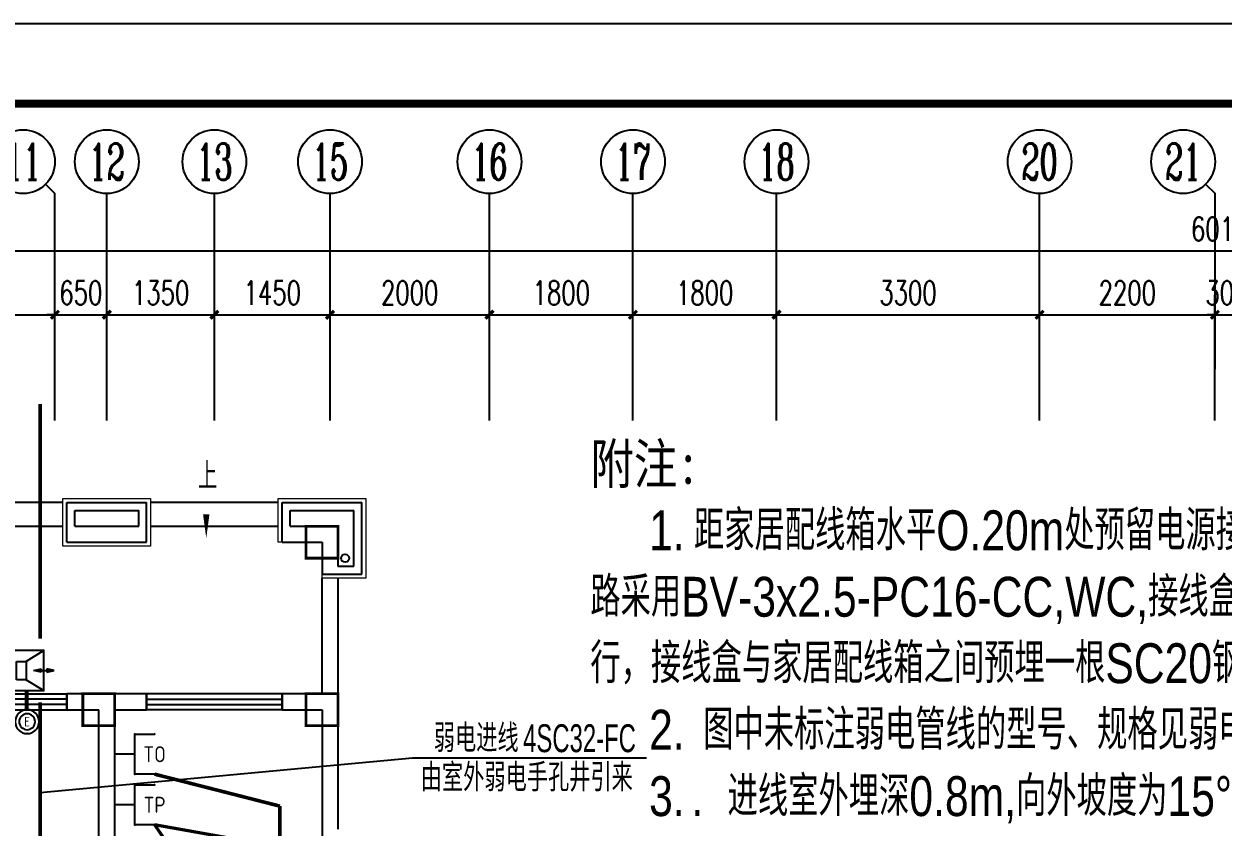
# Model space of a CAD drawing. Extents: x -993182 to -819982, y 169304 to 600104.
# Drawn here: x -880287 to -865248, y 411832 to 421904 of the extents above; entities that cross this region are included whole.
import ezdxf
from ezdxf.enums import TextEntityAlignment as Align

# ---------------------------------------------------------------- set-up
doc = ezdxf.new("R2010")
doc.units = 0
doc.header["$LTSCALE"] = 1000
doc.header["$MEASUREMENT"] = 0
for name, color, linetype in [('AXIS', 3, 'Continuous'), ('AXIS_TEXT', 7, 'Continuous'), ('DIM_SYMB', 3, 'Continuous'), ('EQUIP-安防', 3, 'Continuous'), ('EQUIP-通讯', 3, 'Continuous'), ('PUB_TITLE', 146, 'Continuous'), ('RAIL', 163, 'Continuous'), ('TEL_LEAD', 3, 'Continuous'), ('WALL', 4, 'Continuous'), ('WINDOW', 2, 'Continuous'), ('WIRE-安防', 4, 'Continuous'), ('WIRE-综合布线', 5, 'TG_GCS'), ('WIRE-网络', 6, 'TG_TD'), ('WIRE-通讯', 4, 'TG_TP'), ('面层', 215, 'Continuous')]:
    doc.layers.add(name, color=color, linetype=linetype)
doc.layers.add('投影线', color=150, linetype='Continuous', lineweight=18)
doc.styles.add('_TCH_AXIS', font='COMPLEX', dxfattribs={"bigfont": 'GBCBIG'})
doc.styles.add('_TCH_DIM', font='SIMPLEX', dxfattribs={"bigfont": 'GBCBIG'})
doc.styles.add('_TCH_DIM_T3', font='SIMPLEX', dxfattribs={"width": 0.705882, "bigfont": 'GBCBIG'})
doc.styles.add('_TEL_ATTDEF', font='GBENOR', dxfattribs={"width": 0.8, "height": 3, "bigfont": 'GBCBIG'})
doc.styles.add('_TEL_DIM', font='ICED', dxfattribs={"width": 0.8, "height": 3.5, "bigfont": 'BZHZ'})
doc.styles.add('COMPLEX', font='COMPLEX')
doc.styles.add('TG_LINETYPE', font='ICED', dxfattribs={"width": 0.8, "height": 2, "bigfont": 'BZHZ'})
doc.styles.add('电-ele', font='ICED.shx', dxfattribs={"width": 0.8, "bigfont": 'BZHZ.shx'})
doc.linetypes.add('TG_GCS', pattern='A,1,-0.6,["GCS",TG_LINETYPE,S=0.1,R=0,X=-0.52,Y=-0.1],0', length=1.6)
doc.linetypes.add('TG_TD', pattern='A,1,-0.45,["TD",TG_LINETYPE,S=0.1,R=0,X=-0.38,Y=-0.1],0', length=1.45)
doc.linetypes.add('TG_TP', pattern='A,1,-0.45,["TP",TG_LINETYPE,S=0.1,R=0,X=-0.38,Y=-0.1],0', length=1.45)
doc.dimstyles.new('_TCH_ARCH&&100', dxfattribs={"dimtxt": 297.5, "dimasz": 100, "dimexe": 250, "dimexo": 300, "dimgap": 126.25, "dimtad": 1, "dimdec": 0, "dimzin": 0, "dimdsep": 46, "dimtxsty": '_TCH_DIM_T3', "dimblk": 'ARCHTICK', "dimcen": 0.09, "dimclrt": 7, "dimazin": 2, "dimtfac": 1, "dimtdec": 0, "dimtix": 1, "dimtmove": 2, "dimatfit": 3, "dimfxl": 0, "dimtolj": 1, "dimtzin": 0, "dimarcsym": 0})

# ---------------------------------------------------------------- blocks, each defined once
blk = doc.blocks.new('q1')
at = {"color": 3, "const_width": 35}
for points in [[(-503993, -318718), (-503993, -318318), (-504393, -318318), (-504393, -318718)], [(-506793, -320818), (-506793, -320418), (-507193, -320418), (-507193, -320818)], [(-503993, -320818), (-503993, -320418), (-504393, -320418), (-504393, -320818)]]:
    blk.add_lwpolyline(points, close=True, dxfattribs=at)
blk = doc.blocks.new('$WINLIB2D$00000001')
at = {"color": 0}
for points in [[(-0.5, 0.5), (-0.5, -0.5)], [(-0.5, 0.5), (0.5, 0.5)], [(0.5, -0.5), (0.5, 0.5)], [(0.5, 0.1667), (-0.5, 0.1667)], [(0.5, -0.1667), (-0.5, -0.1667)], [(-0.5, -0.5), (0.5, -0.5)]]:
    blk.add_lwpolyline(points, dxfattribs=at)
blk = doc.blocks.new('$TCHSYS$WIN2D')
for p, q in [((-0.5, 0.5), (0.5, 0.5)), ((-0.5, 0.5), (-0.5, -0.5)), ((0.5, 0.5), (0.5, -0.5)), ((0.5, 0.167), (-0.5, 0.167)), ((0.5, -0.167), (-0.5, -0.167)), ((-0.5, -0.5), (0.5, -0.5))]:
    blk.add_line(p, q)
blk = doc.blocks.new('_AXISO')
blk.add_circle((0, 0), 0.5)
at = {"layer": 'AXIS_TEXT', "style": 'COMPLEX', "width": 1.041667}
blk.add_attdef('A', text='', height=0.56, dxfattribs=at).set_placement((-0.25, -0.28), (0.25, -0.28), align=Align.FIT)
blk = doc.blocks.new('_ArchTick')
at = {"color": 0, "linetype": 'ByBlock', "const_width": 0.4}
blk.add_lwpolyline([(-0.5, -0.5), (0.5, 0.5)], dxfattribs=at)
blk = doc.blocks.new('*D186')
at = {"layer": 'AXIS', "color": 0, "lineweight": -2}
for p, q in [((-256409, -327388), (-256409, -325012)), ((-196309, -327388), (-196309, -325012)), ((-256409, -325262), (-196309, -325262))]:
    blk.add_line(p, q, dxfattribs=at)
at = {"layer": 'Defpoints', "color": 0}
for p in [(-196309, -325262), (-256409, -327688), (-196309, -327688)]:
    blk.add_point(p, dxfattribs=at)
at = {"layer": 'AXIS', "color": 0, "lineweight": -2, "xscale": 100, "yscale": 100, "zscale": 100, "rotation": 180}
blk.add_blockref('_ArchTick', (-256409, -325262), dxfattribs=at)
at = {"layer": 'AXIS', "color": 0, "lineweight": -2, "xscale": 100, "yscale": 100, "zscale": 100}
blk.add_blockref('_ArchTick', (-196309, -325262), dxfattribs=at)
at = {"layer": 'AXIS', "color": 7, "insert": (-226359, -324987), "char_height": 297.5, "attachment_point": 5, "style": '_TCH_DIM_T3'}
blk.add_mtext('\\A1;60100', dxfattribs=at)
blk = doc.blocks.new('*D194')
at = {"layer": 'AXIS', "color": 0, "lineweight": -2}
for p, q in [((-243759, -327388), (-243759, -325812)), ((-241059, -327388), (-241059, -325812)), ((-243759, -326062), (-241059, -326062))]:
    blk.add_line(p, q, dxfattribs=at)
at = {"layer": 'Defpoints', "color": 0}
for p in [(-241059, -326062), (-243759, -327688), (-241059, -327688)]:
    blk.add_point(p, dxfattribs=at)
at = {"layer": 'AXIS', "color": 0, "lineweight": -2, "xscale": 100, "yscale": 100, "zscale": 100, "rotation": 180}
blk.add_blockref('_ArchTick', (-243759, -326062), dxfattribs=at)
at = {"layer": 'AXIS', "color": 0, "lineweight": -2, "xscale": 100, "yscale": 100, "zscale": 100}
blk.add_blockref('_ArchTick', (-241059, -326062), dxfattribs=at)
at = {"layer": 'AXIS', "color": 7, "insert": (-242409, -325787), "char_height": 297.5, "attachment_point": 5, "style": '_TCH_DIM_T3'}
blk.add_mtext('\\A1;2700', dxfattribs=at)
blk = doc.blocks.new('*D195')
at = {"layer": 'AXIS', "color": 0, "lineweight": -2}
for p, q in [((-241059, -327388), (-241059, -325812)), ((-240409, -327388), (-240409, -325812)), ((-241059, -326062), (-241159, -326062)), ((-241059, -326062), (-240409, -326062)), ((-240409, -326062), (-240309, -326062))]:
    blk.add_line(p, q, dxfattribs=at)
at = {"layer": 'Defpoints', "color": 0}
for p in [(-240409, -326062), (-241059, -327688), (-240409, -327688)]:
    blk.add_point(p, dxfattribs=at)
at = {"layer": 'AXIS', "color": 0, "lineweight": -2, "xscale": 100, "yscale": 100, "zscale": 100}
blk.add_blockref('_ArchTick', (-241059, -326062), dxfattribs=at)
at = {"layer": 'AXIS', "color": 0, "lineweight": -2, "xscale": 100, "yscale": 100, "zscale": 100, "rotation": 180}
blk.add_blockref('_ArchTick', (-240409, -326062), dxfattribs=at)
at = {"layer": 'AXIS', "color": 7, "insert": (-240734, -325787), "char_height": 297.5, "attachment_point": 5, "style": '_TCH_DIM_T3'}
blk.add_mtext('\\A1;650', dxfattribs=at)
blk = doc.blocks.new('*D196')
at = {"layer": 'AXIS', "color": 0, "lineweight": -2}
for p, q in [((-240409, -327388), (-240409, -325812)), ((-239059, -327388), (-239059, -325812)), ((-240409, -326062), (-239059, -326062))]:
    blk.add_line(p, q, dxfattribs=at)
at = {"layer": 'Defpoints', "color": 0}
for p in [(-239059, -326062), (-240409, -327688), (-239059, -327688)]:
    blk.add_point(p, dxfattribs=at)
at = {"layer": 'AXIS', "color": 0, "lineweight": -2, "xscale": 100, "yscale": 100, "zscale": 100, "rotation": 180}
blk.add_blockref('_ArchTick', (-240409, -326062), dxfattribs=at)
at = {"layer": 'AXIS', "color": 0, "lineweight": -2, "xscale": 100, "yscale": 100, "zscale": 100}
blk.add_blockref('_ArchTick', (-239059, -326062), dxfattribs=at)
at = {"layer": 'AXIS', "color": 7, "insert": (-239734, -325787), "char_height": 297.5, "attachment_point": 5, "style": '_TCH_DIM_T3'}
blk.add_mtext('\\A1;1350', dxfattribs=at)
blk = doc.blocks.new('*D197')
at = {"layer": 'AXIS', "color": 0, "lineweight": -2}
for p, q in [((-239059, -327388), (-239059, -325812)), ((-237609, -327388), (-237609, -325812)), ((-239059, -326062), (-237609, -326062))]:
    blk.add_line(p, q, dxfattribs=at)
at = {"layer": 'Defpoints', "color": 0}
for p in [(-237609, -326062), (-239059, -327688), (-237609, -327688)]:
    blk.add_point(p, dxfattribs=at)
at = {"layer": 'AXIS', "color": 0, "lineweight": -2, "xscale": 100, "yscale": 100, "zscale": 100, "rotation": 180}
blk.add_blockref('_ArchTick', (-239059, -326062), dxfattribs=at)
at = {"layer": 'AXIS', "color": 0, "lineweight": -2, "xscale": 100, "yscale": 100, "zscale": 100}
blk.add_blockref('_ArchTick', (-237609, -326062), dxfattribs=at)
at = {"layer": 'AXIS', "color": 7, "insert": (-238334, -325787), "char_height": 297.5, "attachment_point": 5, "style": '_TCH_DIM_T3'}
blk.add_mtext('\\A1;1450', dxfattribs=at)
blk = doc.blocks.new('*D198')
at = {"layer": 'AXIS', "color": 0, "lineweight": -2}
for p, q in [((-237609, -327388), (-237609, -325812)), ((-235609, -327388), (-235609, -325812)), ((-237609, -326062), (-235609, -326062))]:
    blk.add_line(p, q, dxfattribs=at)
at = {"layer": 'Defpoints', "color": 0}
for p in [(-235609, -326062), (-237609, -327688), (-235609, -327688)]:
    blk.add_point(p, dxfattribs=at)
at = {"layer": 'AXIS', "color": 0, "lineweight": -2, "xscale": 100, "yscale": 100, "zscale": 100, "rotation": 180}
blk.add_blockref('_ArchTick', (-237609, -326062), dxfattribs=at)
at = {"layer": 'AXIS', "color": 0, "lineweight": -2, "xscale": 100, "yscale": 100, "zscale": 100}
blk.add_blockref('_ArchTick', (-235609, -326062), dxfattribs=at)
at = {"layer": 'AXIS', "color": 7, "insert": (-236609, -325787), "char_height": 297.5, "attachment_point": 5, "style": '_TCH_DIM_T3'}
blk.add_mtext('\\A1;2000', dxfattribs=at)
blk = doc.blocks.new('*D199')
at = {"layer": 'AXIS', "color": 0, "lineweight": -2}
for p, q in [((-235609, -327388), (-235609, -325812)), ((-233809, -327388), (-233809, -325812)), ((-235609, -326062), (-233809, -326062))]:
    blk.add_line(p, q, dxfattribs=at)
at = {"layer": 'Defpoints', "color": 0}
for p in [(-233809, -326062), (-235609, -327688), (-233809, -327688)]:
    blk.add_point(p, dxfattribs=at)
at = {"layer": 'AXIS', "color": 0, "lineweight": -2, "xscale": 100, "yscale": 100, "zscale": 100, "rotation": 180}
blk.add_blockref('_ArchTick', (-235609, -326062), dxfattribs=at)
at = {"layer": 'AXIS', "color": 0, "lineweight": -2, "xscale": 100, "yscale": 100, "zscale": 100}
blk.add_blockref('_ArchTick', (-233809, -326062), dxfattribs=at)
at = {"layer": 'AXIS', "color": 7, "insert": (-234709, -325787), "char_height": 297.5, "attachment_point": 5, "style": '_TCH_DIM_T3'}
blk.add_mtext('\\A1;1800', dxfattribs=at)
blk = doc.blocks.new('*D200')
at = {"layer": 'AXIS', "color": 0, "lineweight": -2}
for p, q in [((-233809, -327388), (-233809, -325812)), ((-232009, -327388), (-232009, -325812)), ((-233809, -326062), (-232009, -326062))]:
    blk.add_line(p, q, dxfattribs=at)
at = {"layer": 'Defpoints', "color": 0}
for p in [(-232009, -326062), (-233809, -327688), (-232009, -327688)]:
    blk.add_point(p, dxfattribs=at)
at = {"layer": 'AXIS', "color": 0, "lineweight": -2, "xscale": 100, "yscale": 100, "zscale": 100, "rotation": 180}
blk.add_blockref('_ArchTick', (-233809, -326062), dxfattribs=at)
at = {"layer": 'AXIS', "color": 0, "lineweight": -2, "xscale": 100, "yscale": 100, "zscale": 100}
blk.add_blockref('_ArchTick', (-232009, -326062), dxfattribs=at)
at = {"layer": 'AXIS', "color": 7, "insert": (-232909, -325787), "char_height": 297.5, "attachment_point": 5, "style": '_TCH_DIM_T3'}
blk.add_mtext('\\A1;1800', dxfattribs=at)
blk = doc.blocks.new('*D201')
at = {"layer": 'AXIS', "color": 0, "lineweight": -2}
for p, q in [((-232009, -327388), (-232009, -325812)), ((-228709, -327388), (-228709, -325812)), ((-232009, -326062), (-228709, -326062))]:
    blk.add_line(p, q, dxfattribs=at)
at = {"layer": 'Defpoints', "color": 0}
for p in [(-228709, -326062), (-232009, -327688), (-228709, -327688)]:
    blk.add_point(p, dxfattribs=at)
at = {"layer": 'AXIS', "color": 0, "lineweight": -2, "xscale": 100, "yscale": 100, "zscale": 100, "rotation": 180}
blk.add_blockref('_ArchTick', (-232009, -326062), dxfattribs=at)
at = {"layer": 'AXIS', "color": 0, "lineweight": -2, "xscale": 100, "yscale": 100, "zscale": 100}
blk.add_blockref('_ArchTick', (-228709, -326062), dxfattribs=at)
at = {"layer": 'AXIS', "color": 7, "insert": (-230359, -325787), "char_height": 297.5, "attachment_point": 5, "style": '_TCH_DIM_T3'}
blk.add_mtext('\\A1;3300', dxfattribs=at)
blk = doc.blocks.new('*D202')
at = {"layer": 'AXIS', "color": 0, "lineweight": -2}
for p, q in [((-228709, -327388), (-228709, -325812)), ((-226509, -327388), (-226509, -325812)), ((-228709, -326062), (-226509, -326062))]:
    blk.add_line(p, q, dxfattribs=at)
at = {"layer": 'Defpoints', "color": 0}
for p in [(-226509, -326062), (-228709, -327688), (-226509, -327688)]:
    blk.add_point(p, dxfattribs=at)
at = {"layer": 'AXIS', "color": 0, "lineweight": -2, "xscale": 100, "yscale": 100, "zscale": 100, "rotation": 180}
blk.add_blockref('_ArchTick', (-228709, -326062), dxfattribs=at)
at = {"layer": 'AXIS', "color": 0, "lineweight": -2, "xscale": 100, "yscale": 100, "zscale": 100}
blk.add_blockref('_ArchTick', (-226509, -326062), dxfattribs=at)
at = {"layer": 'AXIS', "color": 7, "insert": (-227609, -325787), "char_height": 297.5, "attachment_point": 5, "style": '_TCH_DIM_T3'}
blk.add_mtext('\\A1;2200', dxfattribs=at)
blk = doc.blocks.new('*D203')
at = {"layer": 'AXIS', "color": 0, "lineweight": -2}
for p, q in [((-226509, -327388), (-226509, -325812)), ((-226209, -327388), (-226209, -325812)), ((-226509, -326062), (-226609, -326062)), ((-226509, -326062), (-226209, -326062)), ((-226209, -326062), (-226109, -326062))]:
    blk.add_line(p, q, dxfattribs=at)
at = {"layer": 'Defpoints', "color": 0}
for p in [(-226209, -326062), (-226509, -327688), (-226209, -327688)]:
    blk.add_point(p, dxfattribs=at)
at = {"layer": 'AXIS', "color": 0, "lineweight": -2, "xscale": 100, "yscale": 100, "zscale": 100}
blk.add_blockref('_ArchTick', (-226509, -326062), dxfattribs=at)
at = {"layer": 'AXIS', "color": 0, "lineweight": -2, "xscale": 100, "yscale": 100, "zscale": 100, "rotation": 180}
blk.add_blockref('_ArchTick', (-226209, -326062), dxfattribs=at)
at = {"layer": 'AXIS', "color": 7, "insert": (-226359, -325787), "char_height": 297.5, "attachment_point": 5, "style": '_TCH_DIM_T3'}
blk.add_mtext('\\A1;300', dxfattribs=at)
blk = doc.blocks.new('$equip$00002646')
at = {"linetype": 'Continuous'}
for p, q in [((-0.75, 0.5), (0.75, 0.5)), ((-0.75, -0.5), (-0.75, 0.5)), ((-0.616, 0.388), (-0.091, 0.388)), ((-0.616, -0.312), (-0.616, 0.388)), ((-0.091, 0.388), (-0.091, -0.05)), ((0.31, 0.23), (0.75, 0.5)), ((0.75, 0.5), (0.75, -0.5)), ((0.31, 0.23), (0.065, 0.23)), ((0.065, 0.23), (0.065, -0.23)), ((0.31, -0.23), (0.31, 0.23)), ((0.686, 0.042), (0.503, 0)), ((0.503, 0), (0.686, -0.038)), ((0.531, 0), (1.009, 0)), ((0.686, -0.038), (0.686, 0.042)), ((0.825, -0.038), (0.825, 0.042)), ((0.825, 0.042), (1.009, 0)), ((1.009, 0), (0.825, -0.038)), ((-0.091, -0.05), (-0.616, -0.312)), ((-0.441, -0.225), (-0.441, -0.407)), ((-0.266, -0.407), (-0.266, -0.137)), ((0.065, -0.23), (0.31, -0.23)), ((0.75, -0.5), (0.31, -0.23)), ((0.75, -0.5), (-0.75, -0.5)), ((-0.441, -0.407), (-0.266, -0.407))]:
    blk.add_line(p, q, dxfattribs=at)
at = {"const_width": 0.04}
blk.add_lwpolyline([(-0.75, 0.5), (-0.75, -0.5), (0.75, -0.5), (0.75, 0.5), (-0.75, 0.5), (-0.75, -0.5)], dxfattribs=at)
for p in [(0, 0.5), (-0.75, 0), (0.75, 0), (0, -0.5)]:
    blk.add_point(p)
for points in [[(0.503, 0), (0.686, -0.038), (0.686, 0.042)], [(1.009, 0), (0.825, -0.038), (0.825, 0.042)]]:
    blk.add_solid(points)
at = {"color": 7, "style": '_TEL_DIM', "flags": 1}
blk.add_attdef('A', text='', height=0.000025, dxfattribs=at).set_placement((0, 0), align=Align.MIDDLE_CENTER)
blk = doc.blocks.new('$equip$00002375')
at = {"const_width": 0.04}
blk.add_lwpolyline([(0, 0.3, -1), (0, -0.3, -1), (0, 0.3, -0.254955)], format="xyb", dxfattribs=at)
for radius in [0.3, 0.2]:
    blk.add_circle((0, 0), radius)
for p in [(-0.3, 0), (0, 0.3), (0.3, 0), (0, -0.3)]:
    blk.add_point(p)
at = {"color": 7, "style": '_TEL_DIM'}
blk.add_attdef('$TEXT$', text='', height=0.24, dxfattribs=at).set_placement((0, 0), align=Align.MIDDLE_CENTER)
at = {"color": 7, "style": '_TEL_DIM', "flags": 1}
blk.add_attdef('A', text='', height=0.00002, dxfattribs=at).set_placement((0, 0), align=Align.MIDDLE_CENTER)
blk = doc.blocks.new('$equip$00001847')
for p, q in [((-0.5, 0.499), (-0.5, 0.999)), ((0.5, 0.999), (0.5, 0.499)), ((0.5, 0.499), (-0.5, 0.499)), ((0, 0.5), (0, 0))]:
    blk.add_line(p, q)
for p in [(-0.5, 0.999), (0.5, 0.999), (-0.5, 0.499), (0.5, 0.499), (0, 0)]:
    blk.add_point(p)
at = {"color": 7, "style": '_TEL_DIM'}
blk.add_attdef('$TEXT$', text='', height=0.4, dxfattribs=at).set_placement((0, 0.999), align=Align.MIDDLE_CENTER)
at = {"color": 7, "style": '_TEL_DIM', "flags": 1}
blk.add_attdef('A', text='', height=0.00002, dxfattribs=at).set_placement((0, 0), align=Align.MIDDLE_CENTER)
blk = doc.blocks.new('$equip$00001867')
for p, q in [((-0.5, 0.499), (-0.5, 0.999)), ((0.5, 0.999), (0.5, 0.499)), ((0.5, 0.499), (-0.5, 0.499)), ((0, 0.5), (0, 0))]:
    blk.add_line(p, q)
for p in [(-0.5, 0.999), (0.5, 0.999), (-0.5, 0.499), (0.5, 0.499), (0, 0)]:
    blk.add_point(p)
at = {"color": 7, "style": '_TEL_DIM'}
blk.add_attdef('$TEXT$', text='', height=0.4, dxfattribs=at).set_placement((0, 0.999), align=Align.MIDDLE_CENTER)
at = {"color": 7, "style": '_TEL_DIM', "flags": 1}
blk.add_attdef('A', text='', height=0.00002, dxfattribs=at).set_placement((0, 0), align=Align.MIDDLE_CENTER)
blk = doc.blocks.new('5#、7#楼参照')
at = {"color": 6}
blk.add_circle((-237419.3, -329115.6), 50, dxfattribs=at)
at = {"layer": 'AXIS'}
for p, q in [((-241176, -324425.2), (-241058.8, -324542.4)), ((-241058.8, -326742.7), (-241058.8, -324542.4)), ((-240408.8, -326742.7), (-240408.8, -324542.4)), ((-239058.8, -326742.7), (-239058.8, -324542.4)), ((-237608.8, -326742.7), (-237608.8, -324542.4)), ((-235608.8, -326742.7), (-235608.8, -324542.4)), ((-233808.8, -326742.7), (-233808.8, -324542.4)), ((-232008.8, -326742.7), (-232008.8, -324542.4)), ((-228708.8, -326742.7), (-228708.8, -324542.4)), ((-226626, -324425.2), (-226508.8, -324542.4)), ((-226508.8, -326742.7), (-226508.8, -324542.4))]:
    blk.add_line(p, q, dxfattribs=at)
at = {"layer": 'DIM_SYMB'}
blk.add_lwpolyline([(-239161.3, -328355.3, 0, 0, 0), (-239161.3, -328865.6, 0, 80, 0), (-239161.3, -328565.6, 0, 0, 0)], format="xyseb", dxfattribs=at)
at = {"layer": 'PUB_TITLE'}
blk.add_lwpolyline([(-265242.7, -381815.5), (-181142.7, -381815.5), (-181142.7, -322415.5), (-265242.7, -322415.5)], close=True, dxfattribs=at)
at = {"layer": 'PUB_TITLE', "const_width": 100}
blk.add_lwpolyline([(-262742.7, -380815.5), (-182142.7, -380815.5), (-182142.7, -323415.5), (-262742.7, -323415.5)], close=True, dxfattribs=at)
at = {"layer": 'RAIL'}
for p, q in [((-240958.8, -328415.6), (-244558.8, -328415.6)), ((-238258.8, -328415.6), (-239858.8, -328415.6)), ((-244558.8, -328715.6), (-240958.8, -328715.6)), ((-239858.8, -328715.6), (-238258.8, -328715.6))]:
    blk.add_line(p, q, dxfattribs=at)
for points in [[(-237708.8, -330815.6), (-237708.8, -329365.6)], [(-237508.8, -329365.6), (-237508.8, -330815.6)]]:
    blk.add_lwpolyline(points, dxfattribs=at)
at = {"layer": 'WALL'}
for p, q in [((-240908.8, -328415.6), (-239908.8, -328415.6)), ((-240908.8, -328915.6), (-240908.8, -328415.6)), ((-239908.8, -328915.6), (-239908.8, -328415.6)), ((-238208.8, -328915.6), (-238208.8, -328415.6)), ((-238208.8, -328415.6), (-237208.8, -328415.6)), ((-237208.8, -329315.6), (-237208.8, -328415.6)), ((-240808.8, -328515.6), (-240008.8, -328515.6)), ((-240808.8, -328715.6), (-240808.8, -328515.6)), ((-240008.8, -328715.6), (-240008.8, -328515.6)), ((-238108.8, -328715.6), (-238108.8, -328515.6)), ((-238108.8, -328515.6), (-237308.8, -328515.6)), ((-237308.8, -329215.6), (-237308.8, -328515.6)), ((-240808.8, -328715.6), (-240008.8, -328715.6)), ((-238108.8, -328715.6), (-237508.8, -328715.6)), ((-237508.8, -328715.6), (-237508.8, -329215.6)), ((-240908.8, -328915.6), (-239908.8, -328915.6)), ((-238208.8, -328915.6), (-237708.8, -328915.6)), ((-237708.8, -328915.6), (-237708.8, -329315.6)), ((-237708.8, -329315.6), (-237208.8, -329315.6)), ((-237508.8, -329215.6), (-237308.8, -329215.6)), ((-240408.8, -330815.6), (-240908.8, -330815.6)), ((-240908.8, -330815.6), (-240908.8, -331015.6)), ((-239908.8, -330815.6), (-240408.8, -330815.6)), ((-239908.8, -331015.6), (-239908.8, -330815.6)), ((-237508.8, -330815.6), (-238208.8, -330815.6)), ((-238208.8, -330815.6), (-238208.8, -331015.6)), ((-237508.8, -330815.6), (-237508.8, -332515.6)), ((-240908.8, -331015.6), (-240508.8, -331015.6)), ((-240508.8, -334415.6), (-240508.8, -331015.6)), ((-240308.8, -334415.6), (-240308.8, -331015.6)), ((-240308.8, -331015.6), (-239908.8, -331015.6)), ((-238208.8, -331015.6), (-237708.8, -331015.6)), ((-237708.8, -331015.6), (-237708.8, -332815.6))]:
    blk.add_line(p, q, dxfattribs=at)
at = {"layer": '投影线', "linetype": 'Continuous', "elevation": 76500}
blk.add_lwpolyline([(-240958.8, -328365.6), (-239858.8, -328365.6), (-239858.8, -328965.6), (-240958.8, -328965.6)], close=True, dxfattribs=at)
blk.add_lwpolyline([(-238208.8, -328915.6), (-238258.8, -328915.6), (-238258.8, -328365.6), (-237160.6, -328365.6), (-237160.6, -329365.6), (-237708.8, -329365.6), (-237708.8, -329315.6)], dxfattribs=at)
at = {"layer": 'AXIS'}
ref = blk.add_blockref('_AXISO', (-241458.8, -324142.4), dxfattribs=dict(at, xscale=800, yscale=800, zscale=800))
ref.add_attrib('A', '11', dxfattribs={"layer": 'AXIS_TEXT', "height": 452.55, "style": '_TCH_AXIS', "width": 0.875}).set_placement((-241685.1, -324368.7), (-241232.5, -324368.7), align=Align.FIT)
ref = blk.add_blockref('_AXISO', (-240408.8, -324142.4), dxfattribs=dict(at, xscale=800, yscale=800, zscale=800))
ref.add_attrib('A', '12', dxfattribs={"layer": 'AXIS_TEXT', "height": 452.55, "style": '_TCH_AXIS', "width": 0.724138}).set_placement((-240635.1, -324368.7), (-240182.5, -324368.7), align=Align.FIT)
ref = blk.add_blockref('_AXISO', (-239058.8, -324142.4), dxfattribs=dict(at, xscale=800, yscale=800, zscale=800))
ref.add_attrib('A', '13', dxfattribs={"layer": 'AXIS_TEXT', "height": 452.55, "style": '_TCH_AXIS', "width": 0.724138}).set_placement((-239285.1, -324368.7), (-238832.5, -324368.7), align=Align.FIT)
ref = blk.add_blockref('_AXISO', (-237608.8, -324142.4), dxfattribs=dict(at, xscale=800, yscale=800, zscale=800))
ref.add_attrib('A', '15', dxfattribs={"layer": 'AXIS_TEXT', "height": 452.55, "style": '_TCH_AXIS', "width": 0.724138}).set_placement((-237835.1, -324368.7), (-237382.5, -324368.7), align=Align.FIT)
ref = blk.add_blockref('_AXISO', (-235608.8, -324142.4), dxfattribs=dict(at, xscale=800, yscale=800, zscale=800))
ref.add_attrib('A', '16', dxfattribs={"layer": 'AXIS_TEXT', "height": 452.55, "style": '_TCH_AXIS', "width": 0.724138}).set_placement((-235835.1, -324368.7), (-235382.5, -324368.7), align=Align.FIT)
ref = blk.add_blockref('_AXISO', (-233808.8, -324142.4), dxfattribs=dict(at, xscale=800, yscale=800, zscale=800))
ref.add_attrib('A', '17', dxfattribs={"layer": 'AXIS_TEXT', "height": 452.55, "style": '_TCH_AXIS', "width": 0.724138}).set_placement((-234035.1, -324368.7), (-233582.5, -324368.7), align=Align.FIT)
ref = blk.add_blockref('_AXISO', (-232008.8, -324142.4), dxfattribs=dict(at, xscale=800, yscale=800, zscale=800))
ref.add_attrib('A', '18', dxfattribs={"layer": 'AXIS_TEXT', "height": 452.55, "style": '_TCH_AXIS', "width": 0.724138}).set_placement((-232235.1, -324368.7), (-231782.5, -324368.7), align=Align.FIT)
ref = blk.add_blockref('_AXISO', (-228708.8, -324142.4), dxfattribs=dict(at, xscale=800, yscale=800, zscale=800))
ref.add_attrib('A', '20', dxfattribs={"layer": 'AXIS_TEXT', "height": 452.55, "style": '_TCH_AXIS', "width": 0.617647}).set_placement((-228935.1, -324368.7), (-228482.5, -324368.7), align=Align.FIT)
ref = blk.add_blockref('_AXISO', (-226908.8, -324142.4), dxfattribs=dict(at, xscale=800, yscale=800, zscale=800))
ref.add_attrib('A', '21', dxfattribs={"layer": 'AXIS_TEXT', "height": 452.55, "style": '_TCH_AXIS', "width": 0.724138}).set_placement((-227135.1, -324368.7), (-226682.5, -324368.7), align=Align.FIT)
at = {"layer": 'WINDOW', "yscale": -200}
for name, p, xscale, zscale in [('$TCHSYS$WIN2D', (-241383.8, -330915.6), 950, 950), ('$WINLIB2D$00000001', (-239058.8, -330915.6), -1700, -1700)]:
    blk.add_blockref(name, p, dxfattribs=dict(at, xscale=xscale, zscale=zscale))
at = {"layer": '面层'}
blk.add_blockref('q1', (266484, -10397.2), dxfattribs=at)
at = {"layer": 'DIM_SYMB', "color": 7, "style": '_TCH_DIM'}
blk.add_text('上', height=337.6, dxfattribs=at).set_placement((-239265.6, -328250.3))
at = {"layer": 'AXIS'}
for p1, p2, distance, picture, middle in [((-256408.8, -327688), (-196308.8, -327688), 2425.6, '*D186', (-226358.8, -324987.4)), ((-243758.8, -327688), (-241058.8, -327688), 1625.6, '*D194', (-242408.8, -325787.4)), ((-241058.8, -327688), (-240408.8, -327688), 1625.6, '*D195', (-240733.8, -325787.4)), ((-240408.8, -327688), (-239058.8, -327688), 1625.6, '*D196', (-239733.8, -325787.4)), ((-239058.8, -327688), (-237608.8, -327688), 1625.6, '*D197', (-238333.8, -325787.4)), ((-237608.8, -327688), (-235608.8, -327688), 1625.6, '*D198', (-236608.8, -325787.4)), ((-235608.8, -327688), (-233808.8, -327688), 1625.6, '*D199', (-234708.8, -325787.4)), ((-233808.8, -327688), (-232008.8, -327688), 1625.6, '*D200', (-232908.8, -325787.4)), ((-232008.8, -327688), (-228708.8, -327688), 1625.6, '*D201', (-230358.8, -325787.4)), ((-228708.8, -327688), (-226508.8, -327688), 1625.6, '*D202', (-227608.8, -325787.4)), ((-226508.8, -327688), (-226208.8, -327688), 1625.6, '*D203', (-226358.8, -325787.4))]:
    dim = blk.add_aligned_dim(p1=p1, p2=p2, distance=distance, dimstyle='_TCH_ARCH&&100', dxfattribs=at)
    dim.commit()
    dim.dimension.update_dxf_attribs({"geometry": picture, "text_midpoint": middle})

msp = doc.modelspace()

# ---------------------------------------------------------------- linework, layer by layer
at = {"layer": 'TEL_LEAD'}
for p, q in [((-880083, 412266), (-875413, 412698)), ((-875413, 412698), (-872481, 412698))]:
    msp.add_line(p, q, dxfattribs=at)
at = {"layer": 'WIRE-安防', "linetype": 'Continuous', "const_width": 50}
msp.add_lwpolyline([(-880252, 413303), (-880252, 413545)], dxfattribs=at)
at = {"layer": 'WIRE-综合布线', "linetype": 'TG_GCS', "const_width": 45}
for points in [[(-880083, 414195), (-880083, 417139)], [(-880083, 406503), (-880083, 413395)]]:
    msp.add_lwpolyline(points, dxfattribs=at)
at = {"layer": 'WIRE-网络', "linetype": 'TG_TD', "const_width": 45}
for points in [[(-878649, 412495), (-877077, 412094)], [(-877077, 407299), (-877077, 412094)]]:
    msp.add_lwpolyline(points, dxfattribs=at)
at = {"layer": 'WIRE-通讯', "color": 4, "linetype": 'TG_TP', "const_width": 40}
for points in [[(-878649, 411861), (-877201, 411603)], [(-878649, 411861), (-877351, 409964)]]:
    msp.add_lwpolyline(points, dxfattribs=at)

# ---------------------------------------------------------------- block references
at = {"layer": 'EQUIP-安防', "xscale": -500, "yscale": 500, "zscale": 500, "rotation": 180}
msp.add_blockref('$equip$00002646', (-880414, 413795), dxfattribs=at)
at = {"layer": 'EQUIP-安防'}
ref = msp.add_blockref('$equip$00002375', (-880248, 413153), dxfattribs=dict(at, xscale=-500, yscale=500, zscale=500))
ref.add_attrib('$TEXT$', 'E', dxfattribs={"layer": '0', "color": 7, "height": 120, "style": '_TEL_ATTDEF'}).set_placement((-880248, 413153), align=Align.MIDDLE_CENTER)
at = {"layer": 'EQUIP-通讯'}
ref = msp.add_blockref('$equip$00001847', (-879148, 412745), dxfattribs=dict(at, xscale=500, yscale=500, zscale=500, rotation=270))
ref.add_attrib('$TEXT$', 'TO', dxfattribs={"layer": '0', "color": 7, "height": 200, "style": '_TEL_ATTDEF'}).set_placement((-878649, 412745), align=Align.MIDDLE_CENTER)
ref = msp.add_blockref('$equip$00001867', (-879148, 412111), dxfattribs=dict(at, xscale=500, yscale=500, zscale=500, rotation=270))
ref.add_attrib('$TEXT$', 'TP', dxfattribs={"layer": '0', "color": 7, "height": 200, "style": '_TEL_ATTDEF'}).set_placement((-878649, 412111), align=Align.MIDDLE_CENTER)
at = {"layer": '面层'}
msp.add_blockref('5#、7#楼参照', (-638840, 744319), dxfattribs=at)

# ---------------------------------------------------------------- texts
at = {"insert": (-873184, 416637), "char_height": 500, "attachment_point": 1, "style": '电-ele'}
msp.add_mtext_dynamic_auto_height_columns('{\\fSimHei|b0|i0|c134|p49;附注:}\\P{\\W3.96875; }1.{\\W0.62366; }距家居配线箱水平O.20m处预留电源接线盒,电源由就近照明电源引来，线路采用BV-3x2.5-PC16-CC,WC,接线盒面板底边与家居配线箱面板底边平行，接线盒与家居配线箱之间预埋一根SC20钢管。\\P{\\W3.96875; }2.{\\W0.453571; } 图中未标注弱电管线的型号、规格见弱电系统图。 \\P{\\W3.96875; }3.{\\W0.453571; }.{\\W1.64419; }进线室外埋深0.8m,向外坡度为15°,埋出建筑物散水坡200mm。    ', width=14179, gutter_width=1400, height=9721, count=1, dxfattribs=at)
at = {"layer": 'TEL_LEAD', "color": 7, "style": '_TEL_DIM'}
for s, width, p in [('弱电进线', 0.8, (-875147, 412771)), ('4SC32-FC', 0.64, (-874027, 412771)), ('由室外弱电手孔井引来', 0.8, (-875311, 412278))]:
    msp.add_text(s, height=350, dxfattribs=dict(at, width=width)).set_placement(p)

doc.saveas('drawing.dxf')
